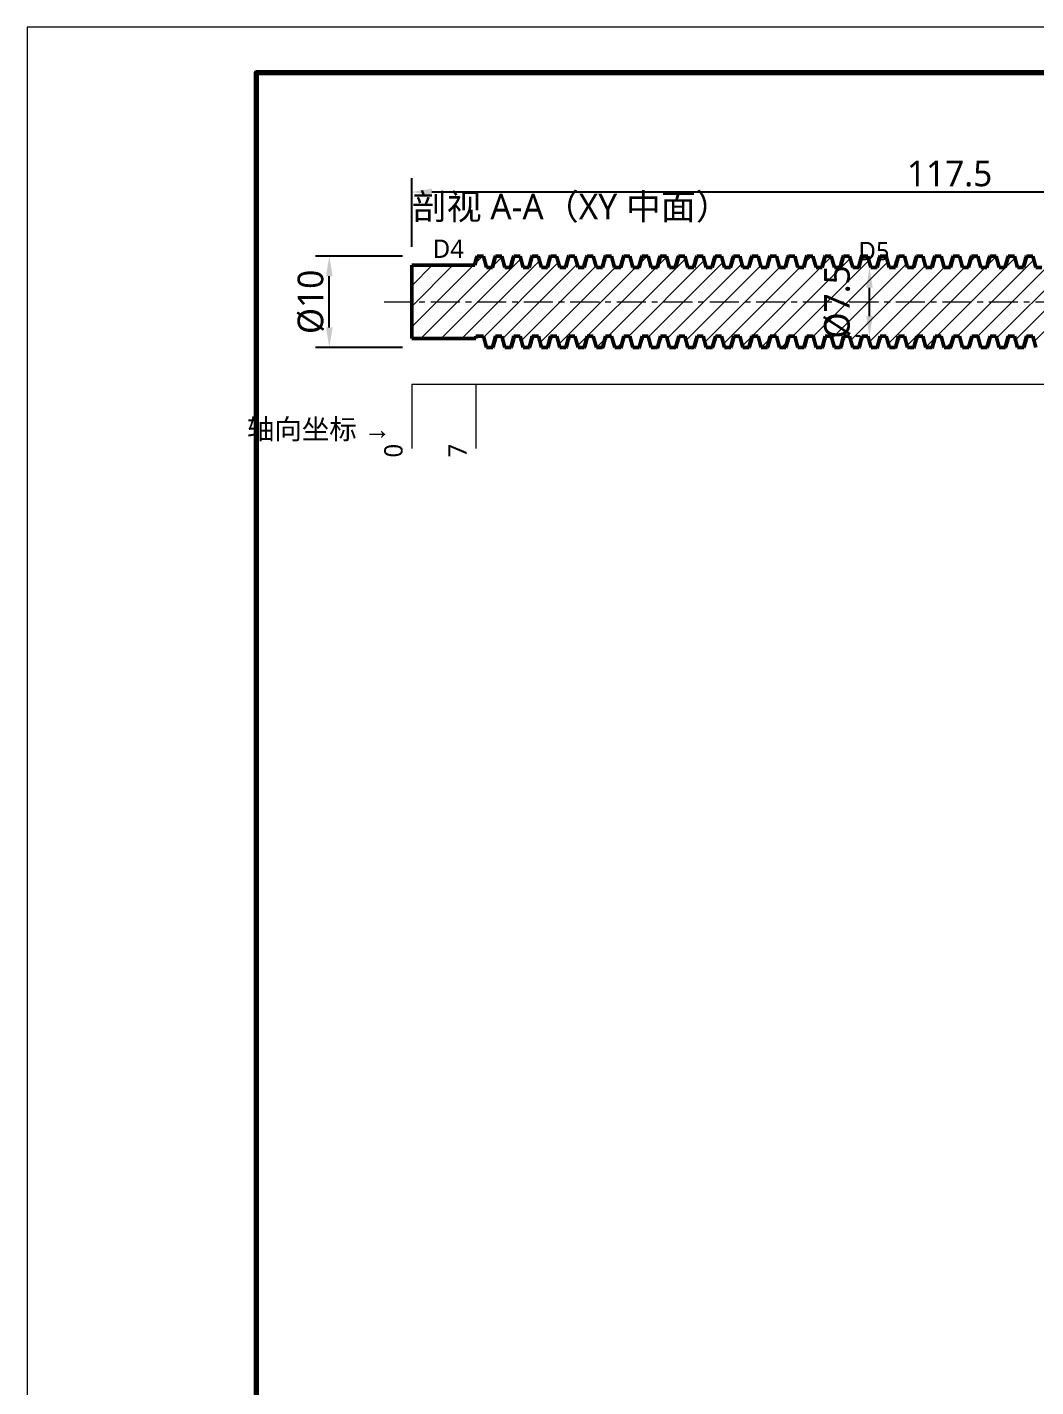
# Model space of a CAD drawing. Header units: millimetres. Extents: x 0 to 420, y 0 to 297.
# Drawn here: x 0 to 110.2, y 148.5 to 297 of the extents above; entities that cross this region are included whole.
import ezdxf

# ---------------------------------------------------------------- set-up
doc = ezdxf.new("R2010")
doc.units = ezdxf.units.MM
doc.linetypes.add('CENTER', pattern=[5.08, 3.175, -0.635, 0.635, -0.635])
for name, color, linetype, lineweight in [('CENTER', 1, 'CENTER', 18), ('DIM', 3, 'CONTINUOUS', 18), ('FRAME', 7, 'CONTINUOUS', 70), ('HATCH', 8, 'CONTINUOUS', 13), ('TEXT', 7, 'CONTINUOUS', 25), ('VISIBLE', 7, 'CONTINUOUS', 50)]:
    doc.layers.add(name, color=color, linetype=linetype, lineweight=lineweight)
doc.styles.add('CJK', font='NotoSansCJK-Regular.ttc')
doc.dimstyles.new('GB', dxfattribs={"dimtxt": 2.8, "dimasz": 2.2, "dimexe": 1.5, "dimexo": 1, "dimgap": 0.6, "dimtad": 1, "dimlfac": 100, "dimzin": 12, "dimdsep": 46, "dimtxsty": 'CJK', "dimcen": 2.5, "dimazin": 3, "dimtfac": 0.5, "dimtmove": 2, "dimatfit": 3})

msp = doc.modelspace()

# ---------------------------------------------------------------- hatches: boundary and pattern name
at = {"layer": 'HATCH'}
h = msp.add_hatch(dxfattribs=at)
h.set_pattern_fill('ANSI31', scale=0.5)
h.paths.add_polyline_path([(145.75, 271.99999), (144.76815, 271.99999), (143.78631, 271.99999), (142.80446, 271.99999), (141.82262, 271.99999), (140.84077, 271.99999), (139.85893, 271.99999), (138.87708, 271.99999), (137.89524, 271.99999), (136.91339, 271.99999), (135.93155, 271.99999), (135, 271.9497), (135, 270.96785), (134.23601, 270.74999), (133.92937, 271.63088), (133.23041, 271.99999), (132.93045, 271.11024), (132.22469, 270.74999), (131.92643, 271.64182), (131.21908, 272), (130.92751, 271.09931), (130.2135, 270.74999), (129.92352, 271.65263), (129.20789, 271.99999), (128.9246, 271.0885), (128.2023, 270.74999), (127.92061, 271.66343), (127.1967, 271.99999), (126.92169, 271.07769), (126.19111, 270.74999), (125.9177, 271.67424), (125.1855, 271.99999), (124.91878, 271.06688), (124.17991, 270.74999), (123.91479, 271.68505), (123.17431, 271.99999), (122.91587, 271.05607), (122.16872, 270.74999), (121.91188, 271.69586), (121.16821, 271.99334), (120.91296, 271.04526), (120.16423, 270.75858), (119.90897, 271.70667), (119.1653, 271.98253), (118.91005, 271.03444), (118.16131, 270.7694), (117.90606, 271.71748), (117.16239, 271.97172), (116.90714, 271.02364), (116.1584, 270.7802), (115.90315, 271.72829), (115.15948, 271.96091), (114.90422, 271.01282), (114.15549, 270.79102), (113.90024, 271.7391), (113.15656, 271.95011), (112.90131, 271.00202), (112.15258, 270.80182), (111.89733, 271.74991), (111.15366, 271.93929), (110.8984, 270.9912), (110.14967, 270.81264), (109.89442, 271.76072), (109.15075, 271.92849), (108.89549, 270.9804), (108.14676, 270.82344), (107.89151, 271.77153), (107.14784, 271.91767), (106.89258, 270.96959), (106.14385, 270.83426), (105.8886, 271.78234), (105.14492, 271.90686), (104.88967, 270.95878), (104.14094, 270.84506), (103.88569, 271.79315), (103.14202, 271.89605), (102.88676, 270.94797), (102.13803, 270.85587), (101.88278, 271.80396), (101.1391, 271.88525), (100.88385, 270.93716), (100.13512, 270.86669), (99.87987, 271.81477), (99.13619, 271.87444), (98.88094, 270.92635), (98.13221, 270.87749), (97.87696, 271.82558), (97.13328, 271.86363), (96.87803, 270.91554), (96.1293, 270.88831), (95.87405, 271.83639), (95.13037, 271.85282), (94.87512, 270.90474), (94.12639, 270.89911), (93.87114, 271.8472), (93.12746, 271.84201), (92.87221, 270.89392), (92.12348, 270.90993), (91.86823, 271.85801), (91.12455, 271.83121), (90.8693, 270.88312), (90.12057, 270.92073), (89.86532, 271.86882), (89.12164, 271.82039), (88.86639, 270.8723), (88.11766, 270.93155), (87.8624, 271.87963), (87.11873, 271.80959), (86.86348, 270.8615), (86.11475, 270.94235), (85.85949, 271.89044), (85.11582, 271.79877), (84.86057, 270.85068), (84.11184, 270.95317), (83.85658, 271.90125), (83.11291, 271.78797), (82.85766, 270.83988), (82.10893, 270.96397), (81.85367, 271.91205), (81.11, 271.77715), (80.85475, 270.82907), (80.10602, 270.97478), (79.85076, 271.92287), (79.10709, 271.76635), (78.85184, 270.81826), (78.10311, 270.98559), (77.84785, 271.93367), (77.10418, 271.75553), (76.84893, 270.80745), (76.1002, 270.9964), (75.84494, 271.94449), (75.10127, 271.74473), (74.84602, 270.79664), (74.09729, 271.00721), (73.84203, 271.95529), (73.09836, 271.73391), (72.84311, 270.78583), (72.09438, 271.01802), (71.83912, 271.9661), (71.09545, 271.72311), (70.8402, 270.77502), (70.09147, 271.02883), (69.83621, 271.97691), (69.09254, 271.7123), (68.83729, 270.76421), (68.08856, 271.03963), (67.8333, 271.98772), (67.08963, 271.70149), (66.83438, 270.7534), (66.08565, 271.05045), (65.83039, 271.99853), (65.08672, 271.69068), (64.82592, 270.74999), (64.08274, 271.06125), (63.82032, 271.99999), (63.08381, 271.67987), (62.81473, 270.74999), (62.07983, 271.07207), (61.80913, 272), (61.0809, 271.66906), (60.80354, 270.74999), (60.07692, 271.08287), (59.79793, 271.99999), (59.07799, 271.65825), (58.79234, 270.74999), (58.07401, 271.09369), (57.78674, 272), (57.07508, 271.64745), (56.78115, 270.74999), (56.0711, 271.10449), (55.77554, 271.99999), (55.07217, 271.63663), (54.76995, 270.74999), (54.06819, 271.11531), (53.76435, 272), (53.06926, 271.62583), (52.75876, 270.74999), (52.06528, 271.12611), (51.75315, 271.99999), (51.06635, 271.61501), (50.74756, 270.74999), (50.06237, 271.13692), (49.74196, 272), (49.06344, 271.60421), (48.54465, 270.99999), (47.56281, 270.99999), (46.58096, 270.99999), (45.59912, 270.99999), (44.61727, 270.99999), (43.63543, 270.99999), (42.65358, 270.99999), (42, 270.67173), (42, 269.68988), (42, 268.70804), (42, 267.72619), (42, 266.74435), (42, 265.7625), (42, 264.78066), (42, 263.79881), (42.18303, 262.99999), (43.16487, 262.99999), (44.14672, 262.99999), (45.12856, 262.99999), (46.11041, 262.99999), (47.09225, 262.99999), (48.0741, 262.99999), (49, 263.05594), (49.78779, 263.24999), (50.07681, 262.34614), (50.79337, 261.99999), (51.07573, 262.91271), (51.79896, 263.24999), (52.07971, 262.33534), (52.80455, 261.99999), (53.07864, 262.92351), (53.81016, 263.24999), (54.08263, 262.32452), (54.81576, 261.99999), (55.08155, 262.93433), (55.82136, 263.24999), (56.08554, 262.31371), (56.82696, 261.99999), (57.08446, 262.94514), (57.83256, 263.24999), (58.08845, 262.30289), (58.83212, 262.00788), (59.08738, 262.95596), (59.8361, 263.24019), (60.09135, 262.29211), (60.83502, 262.01867), (61.09028, 262.96675), (61.83906, 263.22921), (62.09431, 262.28112), (62.83798, 262.02965), (63.09324, 262.97773), (63.84197, 263.2184), (64.09722, 262.27032), (64.84089, 262.04046), (65.09615, 262.98855), (65.84487, 263.20762), (66.10012, 262.25953), (66.84379, 262.05124), (67.09905, 262.99932), (67.84779, 263.19679), (68.10304, 262.24871), (68.84671, 262.06207), (69.10197, 263.01016), (69.8507, 263.18597), (70.10595, 262.23789), (70.84962, 262.07288), (71.10488, 263.02096), (71.85359, 263.17522), (72.10885, 262.22713), (72.85252, 262.08365), (73.10777, 263.03173), (73.8565, 263.16442), (74.11175, 262.21633), (74.85542, 262.09443), (75.11068, 263.04252), (75.85941, 263.15362), (76.11466, 262.20553), (76.85833, 262.10525), (77.11359, 263.05333), (77.86232, 263.1428), (78.11758, 262.19472), (78.86125, 262.11605), (79.1165, 263.06414), (79.86523, 263.132), (80.12048, 262.18392), (80.86415, 262.12686), (81.11941, 263.07494), (81.86814, 263.12118), (82.1234, 262.1731), (82.86707, 262.13768), (83.12232, 263.08576), (83.87105, 263.11037), (84.12631, 262.16228), (84.86998, 262.14848), (85.12523, 263.09657), (85.87396, 263.09956), (86.12922, 262.15147), (86.87289, 262.15929), (87.12814, 263.10738), (87.87687, 263.08874), (88.13213, 262.14066), (88.8758, 262.1701), (89.13105, 263.11819), (89.87978, 263.07794), (90.13504, 262.12985), (90.87871, 262.18092), (91.13396, 263.129), (91.8827, 263.0671), (92.13795, 262.11902), (92.88162, 262.19174), (93.13688, 263.13982), (93.88561, 263.0563), (94.14086, 262.10821), (94.88453, 262.20255), (95.13979, 263.15064), (95.88852, 263.04547), (96.14377, 262.09739), (96.88745, 262.21337), (97.1427, 263.16145), (97.89143, 263.03467), (98.14668, 262.08659), (98.89036, 262.22418), (99.14561, 263.17227), (99.89434, 263.02386), (100.14959, 262.07577), (100.89327, 262.23498), (101.14852, 263.18307), (101.89725, 263.01306), (102.1525, 262.06497), (102.89618, 262.2458), (103.15143, 263.19389), (103.90025, 263.00192), (104.1555, 262.05383), (104.89917, 262.25693), (105.15443, 263.20501), (105.90316, 262.99111), (106.15841, 262.04303), (106.90208, 262.26775), (107.15734, 263.21583), (107.90607, 262.98032), (108.16132, 262.03223), (108.90499, 262.27853), (109.16025, 263.22662), (109.90898, 262.96951), (110.16423, 262.02143), (110.9079, 262.28934), (111.16316, 263.23743), (111.91189, 262.95869), (112.16714, 262.0106), (112.91081, 262.30017), (113.16607, 263.24825), (113.91483, 262.94775), (114.17033, 261.99999), (114.91376, 262.3111), (115.17594, 263.24999), (115.91774, 262.93695), (116.18153, 262), (116.91667, 262.32191), (117.18713, 263.24999), (117.92065, 262.92613), (118.19273, 261.99999), (118.91958, 262.33272), (119.19833, 263.24999), (119.92356, 262.91533), (120.20392, 262), (120.92249, 262.34353), (121.20971, 263.24999), (121.92652, 262.90433), (122.2153, 261.99999), (122.92545, 262.35451), (123.2209, 263.24999), (123.92943, 262.89353), (124.22649, 262), (124.92836, 262.36533), (125.23213, 263.24999), (125.93235, 262.88268), (126.23772, 261.99999), (126.93127, 262.37616), (127.24336, 263.24999), (127.9353, 262.87173), (128.24907, 262), (128.93423, 262.38713), (129.25468, 263.24999), (129.93822, 262.8609), (130.26027, 261.99999), (130.93714, 262.39794), (131.26587, 263.24999), (131.94116, 262.84999), (132.27158, 261.99999), (132.94008, 262.40886), (133.27719, 263.24999), (133.9441, 262.83906), (134.2829, 261.99999), (134.94302, 262.41979), (135.13125, 261.99999), (136.11309, 261.99999), (137.09494, 261.99999), (138.07678, 261.99999), (139.05863, 261.99999), (140.04048, 261.99999), (141.02232, 261.99999), (142.00417, 261.99999), (142.98601, 261.99999), (143.96786, 261.99999), (144.9497, 261.99999), (145.75, 262.18154), (145.75, 263.16339), (145.75, 264.14523), (145.75, 265.12708), (145.75, 266.10892), (145.75, 267.09077), (145.75, 268.07261), (145.75, 269.05446), (145.75, 270.0363), (145.75, 271.01815), (145.75, 271.99999)])

# ---------------------------------------------------------------- linework, layer by layer
at = {"layer": 'CENTER'}
msp.add_line((39, 266.99999), (162.5, 266.99999), dxfattribs=at)
at = {"layer": 'DIM'}
for p, q in [((42, 257.99999), (42, 250.99999)), ((42, 257.99999), (157.5, 257.99999)), ((49, 257.99999), (49, 250.99999))]:
    msp.add_line(p, q, dxfattribs=at)
at = {"layer": 'FRAME', "lineweight": 18}
msp.add_lwpolyline([(0, 0), (420, 0), (420, 297), (0, 297)], close=True, dxfattribs=at)
at = {"layer": 'FRAME'}
msp.add_lwpolyline([(25, 5), (415, 5), (415, 292), (25, 292)], close=True, dxfattribs=at)
at = {"layer": 'VISIBLE'}
for points in [[(48.90077, 270.99999), (49.17, 272)], [(49.03764, 271.69484), (49.09609, 271.86582)], [(49.09609, 271.86582), (49.11287, 271.9197)], [(49.11287, 271.9197), (49.133, 271.96627)], [(49.133, 271.96627), (49.1515, 271.99156)], [(49.1515, 271.99156), (49.17, 272)], [(49.17, 272), (49.83, 272)], [(49.83, 272), (50.16654, 270.74999)], [(50.8218, 270.8805), (51.09606, 271.8657)], [(50.83346, 270.74999), (51.17, 271.99999)], [(51.09606, 271.8657), (51.11619, 271.92872)], [(51.11619, 271.92872), (51.13632, 271.97203)], [(51.13632, 271.97203), (51.15316, 271.993)], [(51.15316, 271.993), (51.17, 271.99999)], [(51.17, 271.99999), (51.83, 271.99999)], [(51.83, 271.99999), (52.16654, 270.74999)], [(52.83346, 270.74999), (53.17, 272)], [(52.91776, 271.22364), (53.09605, 271.86568)], [(53.09605, 271.86568), (53.11618, 271.92871)], [(53.11618, 271.92871), (53.13631, 271.97203)], [(53.13631, 271.97203), (53.15316, 271.993)], [(53.15316, 271.993), (53.17, 272)], [(53.17, 272), (53.83, 272)], [(53.83, 272), (54.16654, 270.74999)], [(54.83346, 270.74999), (55.17, 271.99999)], [(55.00722, 271.54517), (55.09606, 271.86571)], [(55.09606, 271.86571), (55.11619, 271.92872)], [(55.11619, 271.92872), (55.13632, 271.97204)], [(55.13632, 271.97204), (55.15316, 271.993)], [(55.15316, 271.993), (55.17, 271.99999)], [(55.17, 271.99999), (55.83, 271.99999)], [(55.83, 271.99999), (56.16654, 270.74999)], [(56.83346, 270.74999), (57.17, 272)], [(57.00658, 271.54284), (57.09606, 271.8657)], [(57.09606, 271.8657), (57.11619, 271.92872)], [(57.11619, 271.92872), (57.13632, 271.97204)], [(57.13632, 271.97204), (57.15316, 271.993)], [(57.15316, 271.993), (57.17, 272)], [(57.17, 272), (57.83, 272)], [(57.83, 272), (58.16654, 270.74999)], [(58.83346, 270.74999), (59.17, 271.99999)], [(58.97538, 271.43055), (59.09606, 271.86572)], [(59.09606, 271.86572), (59.11619, 271.92873)], [(59.11619, 271.92873), (59.13633, 271.97204)], [(59.13633, 271.97204), (59.15316, 271.993)], [(59.15316, 271.993), (59.17, 271.99999)], [(59.17, 271.99999), (59.83, 271.99999)], [(59.83, 271.99999), (60.16654, 270.74999)], [(60.81527, 270.90735), (61.09606, 271.86572)], [(60.83346, 270.74999), (61.17, 272)], [(61.09606, 271.86572), (61.11619, 271.92873)], [(61.11619, 271.92873), (61.13633, 271.97205)], [(61.13633, 271.97205), (61.15316, 271.993)], [(61.15316, 271.993), (61.17, 272)], [(61.17, 272), (61.83, 272)], [(61.83, 272), (62.16654, 270.74999)], [(62.83346, 270.74999), (63.17, 271.99999)], [(63.00671, 271.54333), (63.09606, 271.86572)], [(63.09606, 271.86572), (63.11619, 271.92874)], [(63.11619, 271.92874), (63.13633, 271.97204)], [(63.13633, 271.97204), (63.15316, 271.993)], [(63.15316, 271.993), (63.17, 271.99999)], [(63.17, 271.99999), (63.83, 271.99999)], [(63.83, 271.99999), (64.16654, 270.74999)], [(64.83346, 270.74999), (65.17, 272)], [(65.00724, 271.54522), (65.09607, 271.86573)], [(65.09607, 271.86573), (65.1162, 271.92875)], [(65.1162, 271.92875), (65.13633, 271.97205)], [(65.13633, 271.97205), (65.15316, 271.993)], [(65.15316, 271.993), (65.17, 272)], [(65.17, 272), (65.83, 272)], [(65.83, 272), (66.16654, 270.74999)], [(66.83068, 270.9619), (67.09605, 271.86568)], [(66.83346, 270.74999), (67.17, 271.99999)], [(67.09605, 271.86568), (67.11618, 271.92871)], [(67.11618, 271.92871), (67.13631, 271.97203)], [(67.13631, 271.97203), (67.15316, 271.993)], [(67.15316, 271.993), (67.17, 271.99999)], [(67.17, 271.99999), (67.83, 271.99999)], [(67.83, 271.99999), (68.16654, 270.74999)], [(68.83346, 270.74999), (69.17, 271.99999)], [(69.00696, 271.54422), (69.09607, 271.86574)], [(69.09607, 271.86574), (69.1162, 271.92875)], [(69.1162, 271.92875), (69.13633, 271.97205)], [(69.13633, 271.97205), (69.15317, 271.993)], [(69.15317, 271.993), (69.17, 271.99999)], [(69.17, 271.99999), (69.83, 271.99999)], [(69.83, 271.99999), (70.16654, 270.74999)], [(70.83346, 270.74999), (71.17, 271.99999)], [(71.00672, 271.54336), (71.09601, 271.86554)], [(71.09601, 271.86554), (71.11614, 271.9286)], [(71.11614, 271.9286), (71.13627, 271.97196)], [(71.13627, 271.97196), (71.15314, 271.99298)], [(71.15314, 271.99298), (71.17, 271.99999)], [(71.17, 271.99999), (71.83, 271.99999)], [(71.83, 271.99999), (72.16654, 270.74999)], [(72.83346, 270.74999), (73.17, 271.99999)], [(72.97447, 271.42729), (73.09607, 271.86574)], [(73.09607, 271.86574), (73.1162, 271.92875)], [(73.1162, 271.92875), (73.13633, 271.97205)], [(73.13633, 271.97205), (73.15317, 271.993)], [(73.15317, 271.993), (73.17, 271.99999)], [(73.17, 271.99999), (73.83, 271.99999)], [(73.83, 271.99999), (74.16654, 270.74999)], [(74.83346, 270.74999), (75.17, 272)], [(75.00698, 271.54429), (75.09605, 271.86569)], [(75.09605, 271.86569), (75.11618, 271.92871)], [(75.11618, 271.92871), (75.13632, 271.97203)], [(75.13632, 271.97203), (75.15316, 271.993)], [(75.15316, 271.993), (75.17, 272)], [(75.17, 272), (75.83, 272)], [(75.83, 272), (76.16654, 270.74999)], [(76.83346, 270.74999), (77.17, 271.99999)], [(77.02007, 271.59145), (77.09607, 271.86573)], [(77.09607, 271.86573), (77.1162, 271.92874)], [(77.1162, 271.92874), (77.13633, 271.97205)], [(77.13633, 271.97205), (77.15316, 271.993)], [(77.15316, 271.993), (77.17, 271.99999)], [(77.17, 271.99999), (77.83, 271.99999)], [(77.83, 271.99999), (78.16654, 270.74999)], [(78.83346, 270.74999), (79.17, 272)], [(79.00716, 271.54493), (79.09606, 271.86572)], [(79.09606, 271.86572), (79.11619, 271.92874)], [(79.11619, 271.92874), (79.13633, 271.97205)], [(79.13633, 271.97205), (79.15316, 271.99301)], [(79.15316, 271.99301), (79.17, 272)], [(79.17, 272), (79.83, 272)], [(79.83, 272), (80.16654, 270.74999)], [(80.83346, 270.74999), (81.17, 271.99999)], [(81.00724, 271.54521), (81.09606, 271.86572)], [(81.09606, 271.86572), (81.11619, 271.92873)], [(81.11619, 271.92873), (81.13633, 271.97204)], [(81.13633, 271.97204), (81.15316, 271.993)], [(81.15316, 271.993), (81.17, 271.99999)], [(81.17, 271.99999), (81.83, 271.99999)], [(81.83, 271.99999), (82.16654, 270.74999)], [(82.83346, 270.74999), (83.17, 272)], [(82.90566, 271.18022), (83.09606, 271.86573)], [(83.09606, 271.86573), (83.1162, 271.92874)], [(83.1162, 271.92874), (83.13633, 271.97205)], [(83.13633, 271.97205), (83.15316, 271.99301)], [(83.15316, 271.99301), (83.17, 272)], [(83.17, 272), (83.83, 272)], [(83.83, 272), (84.16654, 270.74999)], [(84.83346, 270.74999), (85.17, 271.99999)], [(85.00727, 271.54532), (85.09606, 271.8657)], [(85.09606, 271.8657), (85.11619, 271.92872)], [(85.11619, 271.92872), (85.13632, 271.97203)], [(85.13632, 271.97203), (85.15316, 271.993)], [(85.15316, 271.993), (85.17, 271.99999)], [(85.17, 271.99999), (85.83, 271.99999)], [(85.83, 271.99999), (86.16654, 270.74999)], [(86.83346, 270.74999), (87.17, 272)], [(86.97391, 271.42527), (87.09606, 271.86571)], [(87.09606, 271.86571), (87.11619, 271.92873)], [(87.11619, 271.92873), (87.13632, 271.97204)], [(87.13632, 271.97204), (87.15316, 271.99301)], [(87.15316, 271.99301), (87.17, 272)], [(87.17, 272), (87.83, 272)], [(87.83, 272), (88.16654, 270.74999)], [(88.83346, 270.74999), (89.17, 271.99999)], [(88.9171, 271.22128), (89.09605, 271.86568)], [(89.09605, 271.86568), (89.11618, 271.9287)], [(89.11618, 271.9287), (89.13631, 271.97202)], [(89.13631, 271.97202), (89.15316, 271.993)], [(89.15316, 271.993), (89.17, 271.99999)], [(89.17, 271.99999), (89.83, 271.99999)], [(89.83, 271.99999), (90.16654, 270.74999)], [(90.83346, 270.74999), (91.17, 272)], [(91.00692, 271.54406), (91.09606, 271.8657)], [(91.09606, 271.8657), (91.11619, 271.92872)], [(91.11619, 271.92872), (91.13632, 271.97204)], [(91.13632, 271.97204), (91.15316, 271.993)], [(91.15316, 271.993), (91.17, 272)], [(91.17, 272), (91.83, 272)], [(91.83, 272), (92.16654, 270.74999)], [(92.83346, 270.74999), (93.17, 271.99999)], [(92.91826, 271.22544), (93.09605, 271.86566)], [(93.09605, 271.86566), (93.11618, 271.92869)], [(93.11618, 271.92869), (93.13631, 271.97202)], [(93.13631, 271.97202), (93.15315, 271.99299)], [(93.15315, 271.99299), (93.17, 271.99999)], [(93.17, 271.99999), (93.83, 271.99999)], [(93.83, 271.99999), (94.16654, 270.74999)], [(94.83346, 270.74999), (95.17, 272)], [(95.00667, 271.54318), (95.09606, 271.86571)], [(95.09606, 271.86571), (95.11619, 271.92873)], [(95.11619, 271.92873), (95.13632, 271.97204)], [(95.13632, 271.97204), (95.15316, 271.993)], [(95.15316, 271.993), (95.17, 272)], [(95.17, 272), (95.83, 272)], [(95.83, 272), (96.16654, 270.74999)], [(96.83346, 270.74999), (97.17, 271.99999)], [(96.96603, 271.39695), (97.09604, 271.86565)], [(97.09604, 271.86565), (97.11617, 271.92868)], [(97.11617, 271.92868), (97.13631, 271.97201)], [(97.13631, 271.97201), (97.15315, 271.99299)], [(97.15315, 271.99299), (97.17, 271.99999)], [(97.17, 271.99999), (97.83, 271.99999)], [(97.83, 271.99999), (98.16654, 270.74999)], [(98.83346, 270.74999), (99.17, 271.99999)], [(99.00677, 271.54353), (99.09606, 271.86571)], [(99.09606, 271.86571), (99.11619, 271.92873)], [(99.11619, 271.92873), (99.13632, 271.97204)], [(99.13632, 271.97204), (99.15316, 271.993)], [(99.15316, 271.993), (99.17, 271.99999)], [(99.17, 271.99999), (99.83, 271.99999)], [(99.83, 271.99999), (100.16654, 270.74999)], [(100.83346, 270.74999), (101.17, 271.99999)], [(101.00705, 271.54455), (101.09604, 271.86565)], [(101.09604, 271.86565), (101.11617, 271.92868)], [(101.11617, 271.92868), (101.13631, 271.97201)], [(101.13631, 271.97201), (101.15315, 271.99299)], [(101.15315, 271.99299), (101.17, 271.99999)], [(101.17, 271.99999), (101.83, 271.99999)], [(101.83, 271.99999), (102.16654, 270.74999)], [(102.83346, 270.74999), (103.17, 271.99999)], [(103.00666, 271.54313), (103.09606, 271.86571)], [(103.09606, 271.86571), (103.11619, 271.92873)], [(103.11619, 271.92873), (103.13633, 271.97204)], [(103.13633, 271.97204), (103.15316, 271.993)], [(103.15316, 271.993), (103.17, 271.99999)], [(103.17, 271.99999), (103.83, 271.99999)], [(103.83, 271.99999), (104.16654, 270.74999)], [(104.83346, 270.74999), (105.17, 271.99999)], [(105.00724, 271.54522), (105.09604, 271.86566)], [(105.09604, 271.86566), (105.11617, 271.92869)], [(105.11617, 271.92869), (105.13631, 271.97201)], [(105.13631, 271.97201), (105.15315, 271.99299)], [(105.15315, 271.99299), (105.17, 271.99999)], [(105.17, 271.99999), (105.83, 271.99999)], [(105.83, 271.99999), (106.16654, 270.74999)], [(106.83346, 270.74999), (107.17, 271.99999)], [(106.91735, 271.22218), (107.09606, 271.86571)], [(107.09606, 271.86571), (107.11619, 271.92872)], [(107.11619, 271.92872), (107.13632, 271.97203)], [(107.13632, 271.97203), (107.15316, 271.99299)], [(107.15316, 271.99299), (107.17, 271.99999)], [(107.17, 271.99999), (107.83, 271.99999)], [(107.83, 271.99999), (108.16654, 270.74999)], [(108.83346, 270.74999), (109.17, 271.99999)], [(108.99653, 271.50666), (109.09605, 271.86567)], [(109.09605, 271.86567), (109.11618, 271.9287)], [(109.11618, 271.9287), (109.13631, 271.97202)], [(109.13631, 271.97202), (109.15315, 271.99299)], [(109.15315, 271.99299), (109.17, 271.99999)], [(109.17, 271.99999), (109.83, 271.99999)], [(109.83, 271.99999), (110.16654, 270.74999)], [(42, 270.99999), (48.90077, 270.99999)], [(42, 270.99999), (42, 262.99999)], [(49.03764, 271.69484), (48.85322, 270.99999)], [(50.16654, 270.74999), (50.83346, 270.74999)], [(50.8218, 270.8805), (50.78508, 270.74999)], [(52.16654, 270.74999), (52.83346, 270.74999)], [(52.91776, 271.22364), (52.78499, 270.74999)], [(54.16654, 270.74999), (54.83346, 270.74999)], [(54.86737, 271.04321), (54.7851, 270.74999)], [(54.86737, 271.04321), (55.00722, 271.54517)], [(56.16654, 270.74999), (56.83346, 270.74999)], [(56.86536, 271.03604), (56.7851, 270.74999)], [(56.86536, 271.03604), (57.00658, 271.54284)], [(58.16654, 270.74999), (58.83346, 270.74999)], [(58.80948, 270.861), (58.78093, 270.74999)], [(58.83166, 270.94892), (58.80948, 270.861)], [(58.83166, 270.94892), (58.97538, 271.43055)], [(60.16654, 270.74999), (60.83346, 270.74999)], [(60.81527, 270.90735), (60.77774, 270.74999)], [(62.16654, 270.74999), (62.83346, 270.74999)], [(62.89738, 271.15061), (62.7851, 270.74999)], [(62.89738, 271.15061), (63.00671, 271.54333)], [(64.16654, 270.74999), (64.83346, 270.74999)], [(64.78508, 270.74999), (64.81927, 270.87151)], [(64.81927, 270.87151), (64.83667, 270.93356)], [(64.97621, 271.43355), (64.83667, 270.93356)], [(65.00724, 271.54522), (64.97621, 271.43355)], [(66.16654, 270.74999), (66.83346, 270.74999)], [(66.83068, 270.9619), (66.77885, 270.74999)], [(68.16654, 270.74999), (68.83346, 270.74999)], [(68.86524, 271.03559), (68.78508, 270.74999)], [(68.86524, 271.03559), (69.00696, 271.54422)], [(70.16654, 270.74999), (70.83346, 270.74999)], [(70.89753, 271.15115), (70.78511, 270.74999)], [(70.89753, 271.15115), (71.00672, 271.54336)], [(72.16654, 270.74999), (72.83346, 270.74999)], [(72.85362, 270.99408), (72.78514, 270.74999)], [(72.91857, 271.22656), (72.85362, 270.99408)], [(72.97447, 271.42729), (72.91857, 271.22656)], [(74.16654, 270.74999), (74.83346, 270.74999)], [(74.86569, 271.03721), (74.78508, 270.74999)], [(74.86569, 271.03721), (75.00698, 271.54429)], [(76.16654, 270.74999), (76.83346, 270.74999)], [(76.82082, 270.87702), (76.78508, 270.74999)], [(76.85575, 271.00168), (76.82082, 270.87702)], [(76.90308, 271.17103), (76.85575, 271.00168)], [(76.90308, 271.17103), (76.97576, 271.43193)], [(76.97576, 271.43193), (77.02007, 271.59145)], [(78.16654, 270.74999), (78.83346, 270.74999)], [(78.86701, 271.04192), (78.78509, 270.74999)], [(78.86701, 271.04192), (79.00716, 271.54493)], [(80.16654, 270.74999), (80.83346, 270.74999)], [(80.78508, 270.74999), (80.82002, 270.87419)], [(80.97811, 271.44039), (80.82002, 270.87419)], [(81.00724, 271.54521), (80.97811, 271.44039)], [(82.16654, 270.74999), (82.83346, 270.74999)], [(82.90566, 271.18022), (82.78495, 270.74999)], [(84.16654, 270.74999), (84.83346, 270.74999)], [(84.86751, 271.04371), (84.7851, 270.74999)], [(84.86751, 271.04371), (85.00727, 271.54532)], [(86.16654, 270.74999), (86.83346, 270.74999)], [(86.79226, 270.77532), (86.78514, 270.74999)], [(86.81525, 270.85718), (86.79226, 270.77532)], [(86.82987, 270.90929), (86.81525, 270.85718)], [(86.82987, 270.90929), (86.88331, 271.10023)], [(86.88331, 271.10023), (86.97391, 271.42527)], [(88.16654, 270.74999), (88.83346, 270.74999)], [(88.9171, 271.22128), (88.78492, 270.74999)], [(90.16654, 270.74999), (90.83346, 270.74999)], [(90.86488, 271.0343), (90.78508, 270.74999)], [(90.86488, 271.0343), (91.00692, 271.54406)], [(92.16654, 270.74999), (92.83346, 270.74999)], [(92.91826, 271.22544), (92.78492, 270.74999)], [(94.16654, 270.74999), (94.83346, 270.74999)], [(94.89735, 271.15051), (94.7851, 270.74999)], [(94.89735, 271.15051), (95.00667, 271.54318)], [(96.16654, 270.74999), (96.83346, 270.74999)], [(96.83982, 270.9448), (96.7851, 270.74999)], [(96.83982, 270.9448), (96.91882, 271.22747)], [(96.96603, 271.39695), (96.91882, 271.22747)], [(98.16654, 270.74999), (98.83346, 270.74999)], [(98.86408, 271.03146), (98.78506, 270.74999)], [(98.86408, 271.03146), (99.00677, 271.54353)], [(100.16654, 270.74999), (100.83346, 270.74999)], [(100.866, 271.03831), (100.78509, 270.74999)], [(100.866, 271.03831), (101.00705, 271.54455)], [(102.16654, 270.74999), (102.83346, 270.74999)], [(102.89732, 271.15037), (102.7851, 270.74999)], [(102.89732, 271.15037), (103.00666, 271.54313)], [(104.16654, 270.74999), (104.83346, 270.74999)], [(104.81628, 270.86085), (104.78514, 270.74999)], [(104.81628, 270.86085), (104.83884, 270.94132)], [(104.97724, 271.43724), (104.83884, 270.94132)], [(105.00724, 271.54522), (104.97724, 271.43724)], [(106.16654, 270.74999), (106.83346, 270.74999)], [(106.77966, 270.74999), (106.91735, 271.22218)], [(108.16654, 270.74999), (108.83346, 270.74999)], [(108.83408, 270.92433), (108.78506, 270.74999)], [(108.83408, 270.92433), (108.87807, 271.08149)], [(108.90117, 271.16418), (108.87807, 271.08149)], [(108.99653, 271.50666), (108.90117, 271.16418)], [(110.16654, 270.74999), (110.83346, 270.74999)], [(49, 262.99999), (42, 262.99999)], [(49.83347, 263.25007), (49, 263.24999)], [(49, 263.24999), (49, 262.99999)], [(49.83347, 263.25007), (50.17, 261.99999)], [(50.83, 261.99999), (51.16653, 263.25002)], [(51.03227, 262.59692), (51.10258, 262.84923)], [(51.10258, 262.84923), (51.15697, 263.04374)], [(51.15697, 263.04374), (51.21495, 263.25002)], [(51.83346, 263.24997), (51.16653, 263.25002)], [(51.83346, 263.24997), (52.17, 261.99999)], [(52.83, 261.99999), (53.16654, 263.24997)], [(53.03232, 262.59713), (53.10177, 262.84635)], [(53.10177, 262.84635), (53.15714, 263.04432)], [(53.15714, 263.04432), (53.21494, 263.24998)], [(53.83345, 263.25001), (53.16654, 263.24997)], [(53.83345, 263.25001), (54.17, 261.99999)], [(54.83, 261.99999), (55.16654, 263.24999)], [(55.03232, 262.59711), (55.10187, 262.84671)], [(55.10187, 262.84671), (55.15712, 263.04425)], [(55.15712, 263.04425), (55.21494, 263.25)], [(55.83346, 263.25002), (55.16654, 263.24999)], [(55.83346, 263.25002), (56.17, 261.99999)], [(56.83, 261.99999), (57.16654, 263.25002)], [(57.03231, 262.59707), (57.10206, 262.84736)], [(57.15708, 263.04413), (57.10206, 262.84736)], [(57.15708, 263.04413), (57.21495, 263.25001)], [(57.83346, 263.24995), (57.16654, 263.25002)], [(57.83346, 263.24995), (58.17, 262)], [(58.83, 262), (59.16654, 263.25001)], [(59.03227, 262.59692), (59.1026, 262.84931)], [(59.1026, 262.84931), (59.15697, 263.04373)], [(59.15697, 263.04373), (59.21494, 263.25001)], [(59.83348, 263.25007), (59.16654, 263.25001)], [(59.83348, 263.25007), (60.17, 262)], [(60.83, 262), (61.16671, 263.24961)], [(61.00676, 262.50516), (61.128, 262.94022)], [(61.21494, 263.24964), (61.128, 262.94022)], [(61.83346, 263.24999), (61.16671, 263.24961)], [(61.83346, 263.24999), (62.17, 262)], [(62.83, 261.99999), (63.16654, 263.24999)], [(63.03231, 262.5971), (63.10193, 262.84691)], [(63.10193, 262.84691), (63.15711, 263.04422)], [(63.15711, 263.04422), (63.21494, 263.24999)], [(63.83346, 263.24999), (63.16654, 263.24999)], [(63.83346, 263.24999), (64.17, 262)], [(64.83, 262), (65.16651, 263.25017)], [(65.21494, 263.25016), (65.07048, 262.73415)], [(65.83346, 263.24999), (65.16651, 263.25017)], [(65.83346, 263.24999), (66.17, 262)], [(66.83, 261.99999), (67.16654, 263.25)], [(67.03231, 262.5971), (67.10195, 262.84697)], [(67.10195, 262.84697), (67.1571, 263.04421)], [(67.1571, 263.04421), (67.21494, 263.25001)], [(67.83345, 263.25004), (67.16654, 263.25)], [(67.83345, 263.25004), (68.17, 262)], [(68.83, 262), (69.16654, 263.25)], [(69.03232, 262.59712), (69.10186, 262.84666)], [(69.10186, 262.84666), (69.15712, 263.04427)], [(69.15712, 263.04427), (69.21494, 263.25)], [(69.83346, 263.24999), (69.16654, 263.25)], [(69.83346, 263.24999), (70.17, 261.99999)], [(70.83, 261.99999), (71.16654, 263.24999)], [(71.03232, 262.59712), (71.10182, 262.84654)], [(71.10182, 262.84654), (71.15712, 263.04429)], [(71.15712, 263.04429), (71.21494, 263.25001)], [(71.83351, 263.25016), (71.16654, 263.24999)], [(71.83351, 263.25016), (72.17, 262)], [(72.83, 262), (73.16652, 263.24995)], [(73.03232, 262.59711), (73.10189, 262.84679)], [(73.15711, 263.04424), (73.10189, 262.84679)], [(73.15711, 263.04424), (73.21493, 263.24996)], [(73.83346, 263.25), (73.16652, 263.24995)], [(73.83346, 263.25), (74.17, 262)], [(74.83, 261.99999), (75.16654, 263.25)], [(75.13573, 262.9679), (75.01524, 262.53575)], [(75.13573, 262.9679), (75.21499, 263.24999)], [(75.83346, 263.24989), (75.16654, 263.25)], [(75.83346, 263.24989), (76.17, 262)], [(76.83, 262), (77.16654, 263.24997)], [(77.03231, 262.5971), (77.10192, 262.84687)], [(77.10192, 262.84687), (77.15711, 263.04423)], [(77.15711, 263.04423), (77.21493, 263.24996)], [(77.83346, 263.24988), (77.16654, 263.24997)], [(77.83346, 263.24988), (78.17, 262)], [(78.83, 262), (79.16654, 263.24999)], [(79.03232, 262.5971), (79.10186, 262.84667)], [(79.10186, 262.84667), (79.15712, 263.04426)], [(79.15712, 263.04426), (79.21494, 263.25001)], [(79.83347, 263.25026), (79.16654, 263.24999)], [(79.83347, 263.25026), (80.17, 262)], [(80.83, 262), (81.16655, 263.24998)], [(81.03232, 262.59713), (81.10178, 262.84639)], [(81.15713, 263.04432), (81.10178, 262.84639)], [(81.15713, 263.04432), (81.21493, 263.24998)], [(81.83346, 263.24999), (81.16655, 263.24998)], [(81.83346, 263.24999), (82.17, 262)], [(82.83, 262), (83.16654, 263.24999)], [(83.03226, 262.59691), (83.10261, 262.84936)], [(83.10261, 262.84936), (83.15696, 263.04371)], [(83.15696, 263.04371), (83.21494, 263.24999)], [(83.83346, 263.24999), (83.16654, 263.24999)], [(83.83346, 263.24999), (84.17, 261.99999)], [(84.83, 261.99999), (85.16654, 263.24999)], [(85.03232, 262.59711), (85.10186, 262.84665)], [(85.15712, 263.04427), (85.10186, 262.84665)], [(85.15712, 263.04427), (85.21494, 263.24999)], [(85.83346, 263.24999), (85.16654, 263.24999)], [(85.83346, 263.24999), (86.17, 261.99999)], [(86.83, 261.99999), (87.16654, 263.24999)], [(87.03231, 262.5971), (87.10189, 262.84677)], [(87.15711, 263.04424), (87.10189, 262.84677)], [(87.15711, 263.04424), (87.21494, 263.24999)], [(87.83346, 263.24998), (87.16654, 263.24999)], [(87.83346, 263.24998), (88.17, 261.99999)], [(88.83, 261.99999), (89.16654, 263.24999)], [(89.03231, 262.59708), (89.10196, 262.84704)], [(89.1571, 263.04419), (89.10196, 262.84704)], [(89.1571, 263.04419), (89.21494, 263.25001)], [(89.83346, 263.25023), (89.16654, 263.24999)], [(89.83346, 263.25023), (90.17, 261.99999)], [(90.83, 261.99999), (91.16654, 263.25)], [(91.03232, 262.59712), (91.1018, 262.84646)], [(91.1018, 262.84646), (91.15713, 263.0443)], [(91.15713, 263.0443), (91.21494, 263.25001)], [(91.83344, 263.25012), (91.16654, 263.25)], [(91.83344, 263.25012), (92.17, 261.99999)], [(92.83, 261.99999), (93.16654, 263.24999)], [(93.03232, 262.59712), (93.1018, 262.84644)], [(93.15713, 263.0443), (93.1018, 262.84644)], [(93.15713, 263.0443), (93.21494, 263.24999)], [(93.83346, 263.24999), (93.16654, 263.24999)], [(93.83346, 263.24999), (94.17, 262)], [(94.83, 261.99999), (95.16654, 263.24999)], [(95.03231, 262.59707), (95.10206, 262.84739)], [(95.10206, 262.84739), (95.15708, 263.04412)], [(95.15708, 263.04412), (95.21494, 263.24999)], [(95.83345, 263.24997), (95.16654, 263.24999)], [(95.83345, 263.24997), (96.17, 261.99999)], [(96.83, 261.99999), (97.16654, 263.24999)], [(97.03232, 262.59712), (97.10178, 262.84636)], [(97.10178, 262.84636), (97.15713, 263.04432)], [(97.15713, 263.04432), (97.21494, 263.25)], [(97.83346, 263.25003), (97.16654, 263.24999)], [(97.83346, 263.25003), (98.17, 262)], [(98.83, 261.99999), (99.16654, 263.24999)], [(99.03232, 262.59711), (99.10186, 262.84665)], [(99.15712, 263.04427), (99.10186, 262.84665)], [(99.15712, 263.04427), (99.21494, 263.25)], [(99.83346, 263.25002), (99.16654, 263.24999)], [(99.83346, 263.25002), (100.17, 261.99999)], [(100.83, 261.99999), (101.16654, 263.24999)], [(101.03232, 262.59711), (101.10183, 262.84655)], [(101.10183, 262.84655), (101.15712, 263.04428)], [(101.15712, 263.04428), (101.21494, 263.24999)], [(101.83346, 263.24999), (101.16654, 263.24999)], [(101.83346, 263.24999), (102.17, 262)], [(102.83, 262), (103.16687, 263.24915)], [(103.02174, 262.55906), (103.10643, 262.86303)], [(103.10643, 262.86303), (103.21473, 263.24921)], [(103.83346, 263.25001), (103.16687, 263.24915)], [(103.83346, 263.25001), (104.17, 261.99999)], [(104.83, 261.99999), (105.16654, 263.24999)], [(105.02159, 262.50799), (105.21778, 263.24999)], [(105.83346, 263.24999), (105.16654, 263.24999)], [(105.83346, 263.24999), (106.17, 262)], [(106.83, 262), (107.16652, 263.24998)], [(107.03231, 262.59709), (107.10196, 262.84703)], [(107.1571, 263.04419), (107.10196, 262.84703)], [(107.1571, 263.04419), (107.21494, 263.24999)], [(107.83346, 263.25), (107.16652, 263.24998)], [(107.83346, 263.25), (108.17, 261.99999)], [(108.83, 261.99999), (109.16654, 263.25002)], [(109.03232, 262.59712), (109.10181, 262.84649)], [(109.15713, 263.04429), (109.10181, 262.84649)], [(109.15713, 263.04429), (109.21495, 263.25002)], [(109.83346, 263.24999), (109.16654, 263.25002)], [(109.83346, 263.24999), (110.17, 262)], [(50.17, 261.99999), (50.83, 261.99999)], [(50.83, 261.99999), (50.85013, 262.00999)], [(50.85013, 262.00999), (50.87026, 262.03994)], [(50.87026, 262.03994), (50.89039, 262.08972)], [(50.89039, 262.08972), (50.90391, 262.13417)], [(50.93075, 262.23115), (50.90391, 262.13417)], [(51.03227, 262.59692), (50.93075, 262.23115)], [(52.17, 261.99999), (52.83, 261.99999)], [(52.83, 261.99999), (52.85013, 262.00999)], [(52.85013, 262.00999), (52.87026, 262.03993)], [(52.87026, 262.03993), (52.89039, 262.08972)], [(52.89039, 262.08972), (52.90391, 262.13416)], [(52.93067, 262.23087), (52.90391, 262.13416)], [(53.03232, 262.59713), (52.93067, 262.23087)], [(54.17, 261.99999), (54.83, 261.99999)], [(54.83, 261.99999), (54.85013, 262.00999)], [(54.85013, 262.00999), (54.87026, 262.03994)], [(54.87026, 262.03994), (54.89039, 262.08972)], [(54.89039, 262.08972), (54.90391, 262.13417)], [(54.93069, 262.23092), (54.90391, 262.13417)], [(55.03232, 262.59711), (54.93069, 262.23092)], [(56.17, 261.99999), (56.83, 261.99999)], [(56.83, 261.99999), (56.85013, 262.00999)], [(56.85013, 262.00999), (56.87026, 262.03994)], [(56.87026, 262.03994), (56.89039, 262.08972)], [(56.89039, 262.08972), (56.90391, 262.13417)], [(56.93071, 262.231), (56.90391, 262.13417)], [(57.03231, 262.59707), (56.93071, 262.231)], [(58.17, 262), (58.83, 262)], [(58.83, 262), (58.85013, 262.00999)], [(58.85013, 262.00999), (58.87026, 262.03994)], [(58.87026, 262.03994), (58.89039, 262.08972)], [(58.89039, 262.08972), (58.90391, 262.13417)], [(58.93076, 262.23117), (58.90391, 262.13417)], [(59.03227, 262.59692), (58.93076, 262.23117)], [(60.17, 262), (60.83, 262)], [(60.83, 262), (60.85013, 262.00999)], [(60.85013, 262.00999), (60.87026, 262.03994)], [(60.87026, 262.03994), (60.89039, 262.08972)], [(60.89039, 262.08972), (60.90391, 262.13417)], [(60.93642, 262.25161), (60.90391, 262.13417)], [(61.00676, 262.50516), (60.93642, 262.25161)], [(62.17, 262), (62.83, 261.99999)], [(62.83, 261.99999), (62.85013, 262.00999)], [(62.85013, 262.00999), (62.87026, 262.03994)], [(62.87026, 262.03994), (62.89039, 262.08972)], [(62.89039, 262.08972), (62.90391, 262.13417)], [(62.93069, 262.23093), (62.90391, 262.13417)], [(62.93069, 262.23093), (63.03231, 262.5971)], [(64.17, 262), (64.83, 262)], [(64.83, 262), (64.85013, 262.00999)], [(64.85013, 262.00999), (64.87026, 262.03994)], [(64.87026, 262.03994), (64.89039, 262.08973)], [(64.89039, 262.08973), (64.90391, 262.13418)], [(64.9574, 262.32732), (64.90391, 262.13418)], [(65.07048, 262.73415), (64.9574, 262.32732)], [(66.17, 262), (66.83, 261.99999)], [(66.83, 261.99999), (66.85013, 262.00999)], [(66.85013, 262.00999), (66.87026, 262.03994)], [(66.87026, 262.03994), (66.89039, 262.08973)], [(66.89039, 262.08973), (66.90391, 262.13417)], [(66.9307, 262.23096), (66.90391, 262.13417)], [(67.03231, 262.5971), (66.9307, 262.23096)], [(68.17, 262), (68.83, 262)], [(68.83, 262), (68.85013, 262.01)], [(68.85013, 262.01), (68.87026, 262.03995)], [(68.87026, 262.03995), (68.89039, 262.08973)], [(68.89039, 262.08973), (68.90391, 262.13418)], [(68.93068, 262.23091), (68.90391, 262.13418)], [(69.03232, 262.59712), (68.93068, 262.23091)], [(70.17, 261.99999), (70.83, 261.99999)], [(70.83, 261.99999), (70.85013, 262.00999)], [(70.85013, 262.00999), (70.87026, 262.03994)], [(70.87026, 262.03994), (70.89039, 262.08972)], [(70.89039, 262.08972), (70.9039, 262.13417)], [(70.93067, 262.23086), (70.9039, 262.13417)], [(71.03232, 262.59712), (70.93067, 262.23086)], [(72.17, 262), (72.83, 262)], [(72.83, 262), (72.85013, 262.01)], [(72.85013, 262.01), (72.87026, 262.03995)], [(72.87026, 262.03995), (72.89039, 262.08973)], [(72.89039, 262.08973), (72.90391, 262.13418)], [(72.93069, 262.23093), (72.90391, 262.13418)], [(73.03232, 262.59711), (72.93069, 262.23093)], [(74.17, 262), (74.83, 261.99999)], [(74.83, 261.99999), (74.85013, 262.00999)], [(74.85013, 262.00999), (74.87026, 262.03994)], [(74.87026, 262.03994), (74.89039, 262.08973)], [(74.89039, 262.08973), (74.9039, 262.13417)], [(74.96492, 262.35448), (74.9039, 262.13417)], [(75.01524, 262.53575), (74.96492, 262.35448)], [(76.17, 262), (76.83, 262)], [(76.83, 262), (76.85013, 262.01)], [(76.85013, 262.01), (76.87026, 262.03995)], [(76.87026, 262.03995), (76.89039, 262.08973)], [(76.89039, 262.08973), (76.90391, 262.13418)], [(76.93069, 262.23095), (76.90391, 262.13418)], [(77.03231, 262.5971), (76.93069, 262.23095)], [(78.17, 262), (78.83, 262)], [(78.83, 262), (78.85013, 262.00999)], [(78.85013, 262.00999), (78.87026, 262.03994)], [(78.87026, 262.03994), (78.8904, 262.08973)], [(78.8904, 262.08973), (78.9039, 262.13415)], [(78.9307, 262.23098), (78.9039, 262.13415)], [(79.03232, 262.5971), (78.9307, 262.23098)], [(80.17, 262), (80.83, 262)], [(80.83, 262), (80.85013, 262.00999)], [(80.85013, 262.00999), (80.87026, 262.03995)], [(80.87026, 262.03995), (80.89039, 262.08973)], [(80.89039, 262.08973), (80.90391, 262.13417)], [(80.93068, 262.2309), (80.90391, 262.13417)], [(81.03232, 262.59713), (80.93068, 262.2309)], [(82.17, 262), (82.83, 262)], [(82.83, 262), (82.85013, 262.00999)], [(82.85013, 262.00999), (82.87026, 262.03994)], [(82.87026, 262.03994), (82.89039, 262.08973)], [(82.89039, 262.08973), (82.90391, 262.13417)], [(82.93076, 262.23117), (82.90391, 262.13417)], [(83.03226, 262.59691), (82.93076, 262.23117)], [(84.17, 261.99999), (84.83, 261.99999)], [(84.83, 261.99999), (84.85013, 262.00999)], [(84.85013, 262.00999), (84.87026, 262.03994)], [(84.87026, 262.03994), (84.89039, 262.08973)], [(84.89039, 262.08973), (84.90391, 262.13417)], [(84.93069, 262.23093), (84.90391, 262.13417)], [(85.03232, 262.59711), (84.93069, 262.23093)], [(86.17, 261.99999), (86.83, 261.99999)], [(86.83, 261.99999), (86.85013, 262.00999)], [(86.85013, 262.00999), (86.87026, 262.03994)], [(86.87026, 262.03994), (86.89039, 262.08973)], [(86.89039, 262.08973), (86.90391, 262.13417)], [(86.93069, 262.23094), (86.90391, 262.13417)], [(87.03231, 262.5971), (86.93069, 262.23094)], [(88.17, 261.99999), (88.83, 261.99999)], [(88.83, 261.99999), (88.85013, 262.00999)], [(88.85013, 262.00999), (88.87026, 262.03994)], [(88.87026, 262.03994), (88.89039, 262.08972)], [(88.89039, 262.08972), (88.9039, 262.13417)], [(88.9307, 262.23097), (88.9039, 262.13417)], [(88.9307, 262.23097), (89.03231, 262.59708)], [(90.17, 261.99999), (90.83, 261.99999)], [(90.83, 261.99999), (90.85013, 262.00999)], [(90.85013, 262.00999), (90.87026, 262.03994)], [(90.87026, 262.03994), (90.89039, 262.08972)], [(90.89039, 262.08972), (90.90391, 262.13417)], [(90.93068, 262.23089), (90.90391, 262.13417)], [(91.03232, 262.59712), (90.93068, 262.23089)], [(92.17, 261.99999), (92.83, 261.99999)], [(92.83, 261.99999), (92.85013, 262.00999)], [(92.85013, 262.00999), (92.87026, 262.03994)], [(92.87026, 262.03994), (92.89039, 262.08972)], [(92.89039, 262.08972), (92.9039, 262.13416)], [(92.93068, 262.23089), (92.9039, 262.13416)], [(93.03232, 262.59712), (92.93068, 262.23089)], [(94.17, 262), (94.83, 261.99999)], [(94.83, 261.99999), (94.85013, 262.00999)], [(94.85013, 262.00999), (94.87026, 262.03994)], [(94.87026, 262.03994), (94.89039, 262.08972)], [(94.89039, 262.08972), (94.90391, 262.13417)], [(94.9307, 262.23098), (94.90391, 262.13417)], [(95.03231, 262.59707), (94.9307, 262.23098)], [(96.17, 261.99999), (96.83, 261.99999)], [(96.83, 261.99999), (96.85013, 262.00998)], [(96.85013, 262.00998), (96.87026, 262.03993)], [(96.87026, 262.03993), (96.89039, 262.08972)], [(96.89039, 262.08972), (96.9039, 262.13416)], [(96.93068, 262.23088), (96.9039, 262.13416)], [(96.93068, 262.23088), (97.03232, 262.59712)], [(98.17, 262), (98.83, 261.99999)], [(98.83, 261.99999), (98.85013, 262.00999)], [(98.85013, 262.00999), (98.87026, 262.03994)], [(98.87026, 262.03994), (98.89039, 262.08972)], [(98.89039, 262.08972), (98.90391, 262.13417)], [(98.93068, 262.23091), (98.90391, 262.13417)], [(99.03232, 262.59711), (98.93068, 262.23091)], [(100.17, 261.99999), (100.83, 261.99999)], [(100.83, 261.99999), (100.85013, 262.00998)], [(100.85013, 262.00998), (100.87026, 262.03993)], [(100.87026, 262.03993), (100.89039, 262.08972)], [(100.89039, 262.08972), (100.9039, 262.13416)], [(100.93068, 262.23089), (100.9039, 262.13416)], [(100.93068, 262.23089), (101.03232, 262.59711)], [(102.17, 262), (102.83, 262)], [(102.83, 262), (102.85013, 262.00999)], [(102.85013, 262.00999), (102.87026, 262.03994)], [(102.87026, 262.03994), (102.89039, 262.08972)], [(102.89039, 262.08972), (102.90391, 262.13417)], [(102.96581, 262.35764), (102.90391, 262.13417)], [(102.99583, 262.46582), (102.96581, 262.35764)], [(102.99583, 262.46582), (103.02174, 262.55906)], [(104.17, 261.99999), (104.83, 261.99999)], [(104.83, 261.99999), (104.85013, 262.00998)], [(104.85013, 262.00998), (104.87026, 262.03993)], [(104.87026, 262.03993), (104.89039, 262.08972)], [(104.89039, 262.08972), (104.90391, 262.13416)], [(104.97277, 262.34259), (104.90391, 262.13416)], [(104.97277, 262.34259), (105.02159, 262.50799)], [(106.17, 262), (106.83, 262)], [(106.83, 262), (106.85013, 262.00999)], [(106.85013, 262.00999), (106.87026, 262.03994)], [(106.87026, 262.03994), (106.89039, 262.08973)], [(106.89039, 262.08973), (106.90391, 262.13417)], [(106.93069, 262.23094), (106.90391, 262.13417)], [(107.03231, 262.59709), (106.93069, 262.23094)], [(108.17, 261.99999), (108.83, 261.99999)], [(108.83, 261.99999), (108.85013, 262.00999)], [(108.85013, 262.00999), (108.87026, 262.03994)], [(108.87026, 262.03994), (108.89039, 262.08972)], [(108.89039, 262.08972), (108.90391, 262.13416)], [(108.93068, 262.23088), (108.90391, 262.13416)], [(108.93068, 262.23088), (109.03232, 262.59712)]]:
    msp.add_lwpolyline(points, dxfattribs=at)

# ---------------------------------------------------------------- texts
at = {"layer": 'DIM', "style": 'CJK'}
for s, height, p in [('D4', 2, (44.3, 271.79999)), ('D5', 2, (90.8, 271.54999)), ('轴向坐标 →', 2.2, (24, 251.99999))]:
    msp.add_text(s, height=height, dxfattribs=at).set_placement(p)
for s, p in [('0', (41, 249.99999)), ('7', (48, 249.99999))]:
    msp.add_text(s, height=2, rotation=90, dxfattribs=at).set_placement(p)
at = {"layer": 'TEXT', "style": 'CJK'}
msp.add_text('剖视 A-A（XY 中面）', height=2.8, dxfattribs=at).set_placement((42, 276))

# ---------------------------------------------------------------- dimensions: what is measured, and where the dimension line sits
at = {"layer": 'DIM'}
msp.add_linear_dim(base=(42, 279), p1=(42, 272), p2=(159.5, 272), text='117.5', dimstyle='GB', dxfattribs=at).render()
for base, p1, p2, text in [((33, 261.99999), (42, 261.99999), (42, 272), 'Ø10'), ((92, 263.24999), (92, 263.24999), (92, 270.74999), 'Ø7.5')]:
    msp.add_linear_dim(base=base, p1=p1, p2=p2, angle=90, text=text, dimstyle='GB', dxfattribs=at).render()

doc.saveas('drawing.dxf')
